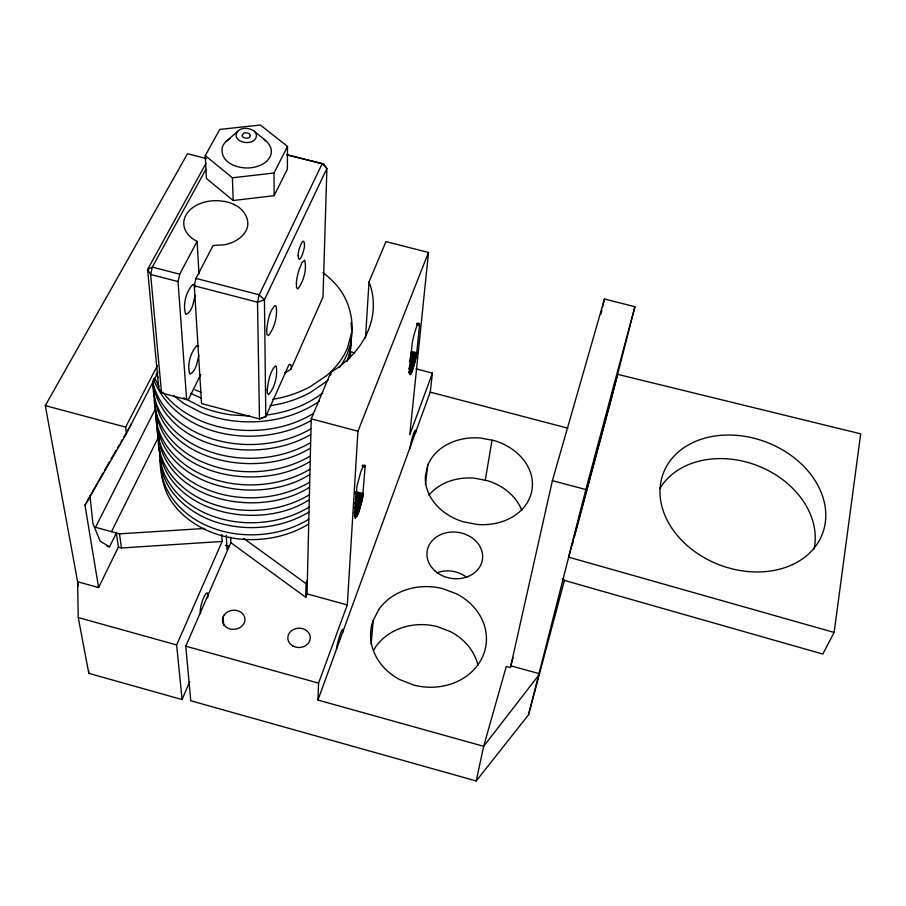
<?xml version="1.0" encoding="UTF-8"?>
<svg xmlns="http://www.w3.org/2000/svg" width="906" height="906" viewBox="0 0 906 906"><rect width="100%" height="100%" fill="white"/><g stroke="black" fill="none" stroke-linecap="round" stroke-linejoin="round"><path stroke-width="1.36" d="M287.485 146.432L287.383 169.128L274.133 195.662L233.159 200.532L206.387 178.459L205.266 155.628L219.75 129.422L260.362 125.039L287.485 146.432L274.031 173.001L274.133 195.662M285.401 372.66L290.917 369.331C292.378 365.345 289.467 361.573 287.927 366.964L265.809 416.556L259.478 418.946L201.551 403.566L194.292 285.786L195.979 278.414L213.091 245.515L224.292 244.779A31.835 22.276 -0.1 0 0 234.45 241.392A32.378 22.65 -0.1 0 0 245.05 232.366C252.151 222.174 244.586 208.924 234.19 204.699M230.611 537.065L230.849 542.694L305.718 597.292L306.035 583.634L307.372 580.202M159.524 447.791C159.739 467.768 161.279 489.523 174.541 505.65C183.499 517.009 195.628 525.537 208.856 531.21A92.004 72.956 -1.7 0 0 235.979 538.594C260.871 541.901 286.998 537.213 308.572 524.132M160.804 457.813C160.056 489.433 188.754 513.679 216.885 522.377C247.168 531.856 281.54 528.515 308.855 512.116M161.109 470.203L161.2 466.488M305.718 597.292L307.043 593.883L311.234 418.844L330.86 372.298L337.326 368.085A121.393 88.833 0.2 0 0 371.018 287.723L369.014 281.834L385.967 241.642L428.515 252.48L409.784 434.778L432.434 373.113L416.047 368.844M157.066 419.467C154.054 450.916 178.391 478.164 206.24 489.115A95.232 73.975 -1.1 0 0 234.348 496.692C260.09 500.123 287.111 495.514 309.569 482.23M157.451 429.75C161.268 500.848 258.04 520.067 309.444 487.326M158.21 437.53C157.633 511.222 256.534 533.917 309.15 499.84M158.652 445.163L158.844 437.655M154.45 392.558C151.347 424.495 176.398 451.901 204.62 462.898A97.236 74.564 -0.8 0 0 233.329 470.61C259.592 474.121 287.168 469.557 310.18 456.171M154.881 401.822C157.542 474.925 257.553 494.416 310.056 461.46M155.639 411.199C155.186 486.25 256.194 508.594 309.75 474.54M156.092 419.082L156.296 411.517M336.67 649.16C335.65 647.779 343.521 621.142 343.114 631.958M152.989 382.479C151.823 413.306 176.647 438.64 203.771 449.353A98.278 74.847 -0.7 0 0 232.797 457.134C259.343 460.678 287.202 456.148 310.509 442.706M153.567 386.794C154.903 461.324 257.191 481.312 310.373 448.119M539.07 673.588L510.803 665.831L552.388 480.678L604.461 298.98L634.913 306.738L585.842 489.534L538.594 675.355L483.657 746.306L317.938 700.055L318.572 683.135L347.304 604.914L357.949 431.222L428.515 252.48M330.758 375.129L330.86 372.298M365.061 467.088L362.491 498.764L358.504 512.887L355.22 518.515L354.79 515.82L356.93 486.182L360.882 471.46L363.283 466.046L364.801 465.084L365.061 467.088L362.332 466.409M419.512 325.277C418.64 315.277 411.449 343.521 412.015 345.446L409.433 371.936C409.739 383.714 417.36 354.371 416.737 352.706L419.512 325.277L416.794 324.631M365.492 338.131L369.014 281.834M350.384 357.27L350.543 354.744A99.977 75.073 -0.3 0 0 350.305 349.716M371.143 644.2L373.181 620.576M317.938 700.055L430.237 392.139L432.434 373.113M425.39 484.551L427.541 466.658M834.132 632.445L860.7 433.838L617.632 374.348L568.64 557.145L834.132 632.445L822.807 654.064L562.841 579.965L563.328 578.13M415.571 433.181C416.386 422.389 409.41 445.707 410.305 448.04M485.265 480.248L492.037 440.18M195.141 295.299C193.454 301.709 192.706 311.132 186.206 314.337L185.537 313.918C182.786 304.223 185.957 291.472 193.08 284.314L194.496 284.778L195.356 286.953M198.833 355.345C197.202 361.698 196.364 370.429 190.305 374.053L189.682 373.748C187.032 364.472 190.464 352.57 196.896 345.469L198.72 346.466M351.664 332.4L347.496 347.949A102.299 75.674 -0.1 0 1 326.364 375.775M349.512 358.663L351.313 340.18A101.076 75.345 -0.2 0 0 351.166 336.386M350.815 347.779L347.179 361.539M230.849 542.694L185.775 646.182L190.747 700.757L476.205 780.961L483.657 746.306L506.273 666.476L510.305 667.575L513.09 657.699M200.747 374.427L188.641 399.093L186.647 399.614L178.029 281.573L179.716 274.201L197.112 241.404A32.186 22.514 -0.1 0 1 186.511 232.332A31.835 22.276 -0.1 0 1 183.816 224.733C182.989 215.685 190.056 208.187 197.768 204.597A32.254 22.559 -0.1 0 1 213.25 200.758A31.97 22.367 -0.1 0 1 224.212 201.46M600.95 314.065L601.901 309.954M602.547 307.213L604.461 298.98M476.205 780.961L528.515 714.845L538.594 675.355M611.369 398.719L634.913 306.738M528.515 714.845L564.483 580.146M572.071 545.503L573.521 540.067M574.257 537.349L611.018 400.067M106.908 546.125L109.524 546.839L116.364 532.988L118.38 547.156L98.595 587.564L77.61 581.765L78.256 617.552L88.799 673.351L182.083 699.568L189.796 681.505M221.8 534.427L222.163 541.437L176.636 644.936L182.083 699.568M228.629 545.548L226.964 549.376L226.296 535.231M290.917 369.331L323 297.043L326.896 168.516L323.657 164.122L322.23 163.601L286.976 154.733M286.375 371.177L285.617 372.479A4.655 0.963 -75.3 0 1 285.062 372.615L284.948 372.389M111.495 531.663L157.825 438.379M373.51 650.904L375.299 647.314A56.013 49.23 7.4 0 1 437.315 626.612L450.576 631.686A56.013 49.23 7.4 0 1 477.994 665.242M155.266 409.15L95.515 527.292L119.479 533.849L204.677 528.458M98.595 587.564L84.983 505.265L126.421 433.578L158.006 372.173M84.983 505.265L103.352 472.445M126.421 433.578L125.628 427.122L157.338 365.718M206.002 163.363L147.61 269.501L158.743 388.153L161.54 392.944L186.647 399.614M205.821 169.479L152.31 267.1L150.645 274.461L161.54 392.944M78.38 585.922L45.3 405.616L187.474 153.76L206.364 158.527M104.756 469.999L109.694 461.448M111.11 459.014L116.036 450.463M117.452 448.017L119.569 444.359M120.974 441.913L122.389 439.478M123.794 437.032L125.911 433.374M127.327 430.928L131.551 423.6M237.587 131.472C230.905 140.906 248.788 146.07 254.586 139.83C262.389 130.385 243.272 124.439 237.587 131.472L226.013 141.506A24.156 16.274 1.3 0 0 222.219 147.61C219.648 164.711 242.91 170.815 255.979 166.761C262.706 165.005 269.875 160.6 271.256 153.284C272.672 142.616 260.475 137.372 254.348 131.166M226.013 141.506L230.384 138.256M322.638 392.978C306.296 405.639 286.058 412.683 265.662 415.118M326.16 381.72L310.033 392.649A102.491 76.036 -0.1 0 1 280.667 403.748L269.977 405.809M326.364 375.775L310.158 386.715A102.944 76.138 -0.1 0 1 280.667 397.813L272.615 399.353M313.431 413.43C289.218 428.244 259.648 432.943 231.721 429.263A100.419 75.402 -0.3 0 1 202.038 421.347C186.942 414.993 172.695 405.537 162.921 392.207M319.354 401.188C293.963 418.765 261.721 424.688 231.381 420.644A101.076 75.56 -0.3 0 1 201.494 412.694L184.111 403.691L173.578 395.673M308.686 519.342C287.009 532.445 260.781 537.133 235.786 533.804A92.367 73.08 -1.6 0 1 208.561 526.409C185.866 516.998 165.787 497.643 161.427 472.705M308.969 507.224C287.043 520.395 260.554 525.061 235.322 521.697A93.307 73.386 -1.5 0 1 207.802 514.234C184.937 504.778 164.62 485.367 160.203 460.248M309.263 494.869C287.077 508.096 260.328 512.739 234.835 509.342A94.258 73.68 -1.3 0 1 207.032 501.811C183.997 492.32 163.431 472.853 158.958 447.541M309.875 469.331C287.134 482.672 259.841 487.258 233.839 483.793A96.217 74.269 -1 0 1 205.436 476.148C182.061 466.567 160.974 446.998 156.376 421.29M310.701 434.484C258.674 465.458 165.741 450.905 152.593 382.944M310.837 428.934C287.225 442.434 259.082 446.93 232.264 443.34A99.332 75.13 -0.5 0 1 202.91 435.503C179.433 425.933 157.735 406.817 152.616 381.052M311.03 420.531C259.852 450.135 176.795 438.629 153.329 378.753M205.266 155.628L232.423 177.803L274.031 173.001M222.163 541.437L121.461 547.994L118.38 547.156M249.739 416.047L231.155 414.846A101.529 75.674 -0.2 0 1 201.132 406.873L183.68 397.847M410.124 357.859L415.639 359.116M409.84 359.093L415.367 360.35M409.535 360.35L415.061 361.607M409.399 361.653L414.744 362.864M410.395 363.204L414.404 364.121M410.384 356.647L415.899 357.904M410.044 364.439L414.053 365.356M409.693 365.65L413.702 366.568M410.814 354.359L416.33 355.628M410.611 355.48L416.126 356.738M409.331 366.805L413.34 367.734M410.984 353.295L416.5 354.574M408.957 367.915L412.966 368.844M411.131 352.309L416.635 353.6M408.595 368.957L412.604 369.897M409.569 370.248L412.241 370.882M355.526 498.425L362.23 500.01M355.243 499.738L361.947 501.312M356.262 501.38L361.63 502.637M354.574 502.411L361.29 503.985M354.212 503.77L360.928 505.344M355.163 505.423L360.543 506.692M354.767 506.748L360.146 508.017M411.233 351.392L416.737 352.706M355.786 497.168L362.491 498.764M354.359 508.04L359.739 509.308M409.218 371.143L411.89 371.777M356.024 495.956L362.717 497.564M355.288 509.602L359.331 510.565M416.839 323.884L419.546 324.529M408.878 371.947L411.55 372.593M356.217 494.812L362.91 496.42M354.869 510.791L358.912 511.754M416.839 323.238L419.546 323.895M355.027 493.419L363.057 495.367M354.461 511.913L358.504 512.887M408.549 372.649L411.222 373.306M355.152 492.434L363.181 494.404M354.042 512.955L358.085 513.94M355.231 491.55L363.249 493.532M354.993 514.234L357.689 514.902M354.597 515.095L357.304 515.763M287.021 154.903L323.657 164.122M362.321 465.718L365.061 466.397M354.223 515.842L356.93 516.522M362.287 465.14L365.016 465.831M179.716 274.201L152.31 267.1L147.61 269.501L150.645 274.461L178.029 281.573M195.979 278.414L259.252 294.812L264.439 299.795L265.809 416.556L259.478 418.946L257.519 302.196L259.252 294.812L322.23 163.601L326.896 168.516L264.439 299.795L257.519 302.196L194.292 285.786M350.509 351.743L354.608 352.819M430.237 392.139L567.915 428.198M552.388 480.678L585.842 489.534M311.234 418.844L357.949 431.222M45.3 405.616L125.628 427.122M307.043 593.883L347.304 604.914M185.775 646.182L318.572 683.135M78.256 617.552L176.636 644.936M194.937 389.761L201.041 392.253M201.404 398.232L190.826 393.363M109.524 546.839L100.17 541.154L92.933 523.623L89.954 495.639M243.816 538.47L306.035 583.634M263.453 139.105L265.707 140.747M156.16 374.031L158.154 377.643M158.98 386.42L154.711 377.927M119.479 533.849L121.461 547.994M351.075 322.706L351.766 330.531M197.112 241.404L198.992 273.861M223.204 616.85L223.646 625.14M232.423 177.803L233.159 200.532M88.731 670.565L88.799 673.351M339.467 367.587A101.846 75.572 -0.1 0 0 347.202 353.929C357.179 329.365 351.89 299.32 332.423 280.894A102.016 75.447 0 0 0 322.83 272.513M328.187 379.965A101.846 75.572 -0.1 0 1 326.16 381.72M229.252 546.703A65.289 52.559 -2.2 0 1 225.368 545.333M350.939 343.51A100.634 75.243 -0.3 0 1 351.007 346.035M224.314 201.347A32.186 22.514 -0.1 0 1 234.28 204.586M207.701 597.903A10.917 2.333 -73.3 0 0 203.352 598.379L202.389 600.95A10.917 2.333 -73.3 0 0 200.622 613.6M428.9 495.22A52.05 42.525 9.3 0 1 474.178 478.153L487.269 480.622A52.05 42.525 9.3 0 1 521.833 510.542M436.839 572.819A27.01 22.865 8.6 0 1 466.817 577.484M659.795 488.651A83.488 65.187 21.2 0 1 757.812 465.797A83.488 65.187 21.2 0 1 814.03 549.081M266.636 329.614L266.919 334.461L268.493 335.548C274.745 327.632 277.689 315.9 276.081 305.945L274.937 305.56C269.025 311.823 267.836 321.358 266.636 329.614M267.259 389.331L267.293 392.638L268.414 394.676C275.005 387.689 277.666 375.673 276.285 366.194L275.197 366.024C269.75 372.321 268.403 381.313 267.259 389.331M296.353 282.842L296.511 287.655L297.859 288.935C303.635 281.29 307.009 269.501 304.676 260.181L301.947 262.627L298.742 270.724A14.541 3.08 -76.1 0 0 296.964 278.278L296.353 282.842M298.199 255.73C298.754 266.874 305.254 248.403 304.439 244.79C303.952 233.476 297.349 252.072 298.199 255.73M250.452 135.504L249.501 137.293A4.054 2.707 1.5 0 1 247.746 138.108L244.88 138.074L242.672 136.84A4.054 2.707 1.5 0 1 242.106 135.436L243.567 133.295A4.417 2.956 1.5 0 1 245.515 132.706L248.946 133.352L250.452 135.504M427.915 464.993L425.401 475.956A53.816 43.126 9.3 0 0 463.328 521.799L477.417 524.472A53.816 43.126 9.3 0 0 531.788 491.097A53.816 43.126 9.3 0 0 494.11 440.565L480.588 438.028A53.816 43.126 9.3 0 0 427.915 464.993M378.719 609.602L372.774 621.391A58.052 50.181 7.5 0 0 399.557 679.523L413.861 685.095A58.052 50.181 7.5 0 0 482.286 657.416A58.052 50.181 7.5 0 0 456.647 593.894L442.898 588.685A58.052 50.181 7.5 0 0 378.719 609.602M224.099 615.095L222.91 617.405A11.268 9.547 -6.1 0 0 235.367 629.194A11.268 9.547 -6.1 0 0 243.08 614.223A11.268 9.547 -6.1 0 0 224.099 615.095M292.91 646.001A11.234 9.672 -2.3 0 0 310.26 638.254A11.234 9.672 -2.3 0 0 293.974 629.262A11.234 9.672 -2.3 0 0 292.91 646.001M671.471 527.609A85.13 65.696 20.9 0 0 815.083 546.918A85.13 65.696 20.9 0 0 742.116 435.933A85.13 65.696 20.9 0 0 671.471 527.609M435.31 571.176A27.95 23.25 8.6 0 0 481.777 562.4A27.95 23.25 8.6 0 0 447.258 532.569A27.95 23.25 8.6 0 0 435.31 571.176"/></g></svg>
